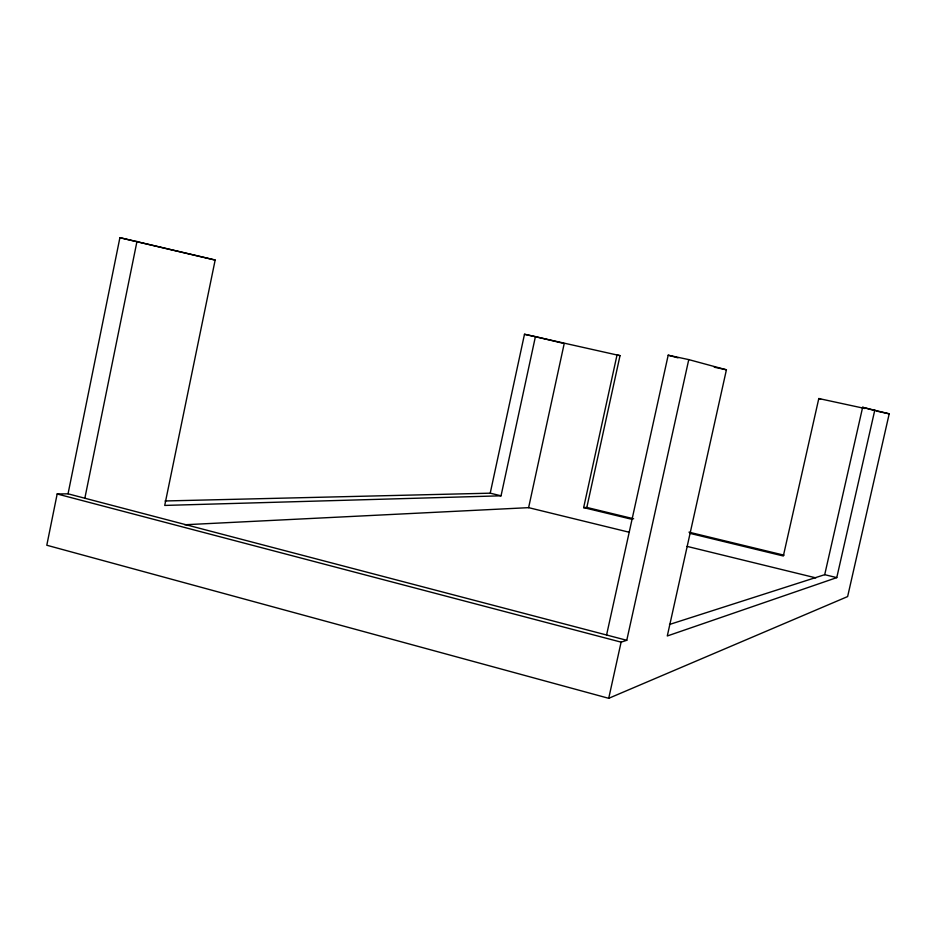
<?xml version="1.0" encoding="UTF-8"?>
<svg xmlns="http://www.w3.org/2000/svg" width="936" height="936" viewBox="0 0 936 936"><rect width="100%" height="100%" fill="white"/><g stroke="black" fill="none" stroke-linecap="round" stroke-linejoin="round"><path stroke-width="1.4" d="M606.575 635.006L668.187 355.2L688.767 359.611L626.769 640.294L68.047 493.822L57.166 493.974L46.8 545.243L608.716 698.314L847.63 596.571L889.2 413.829L862.641 407.3L824.71 574.681L669.486 624.476M68.047 493.822L119.902 237.685L215.163 260.044L164.724 505.428L501.041 495.811L535.415 336.632L524.488 334.269L490.218 493.178L165.064 500.971M84.848 498.221L136.995 241.348M184.755 524.757L528.618 507.651L564.221 343.524L535.415 336.632M583.654 507.616L617.035 354.931L620.018 355.657L586.825 507.441L583.654 507.616L631.8 519.281M608.716 698.314L621.106 642.143L626.769 640.294M688.767 359.611L726.418 369.802L667.286 635.977L836.772 577.617L874.832 409.945M864.958 408.505L818.801 398.537L783.338 555.996L689.867 533.345M215.163 260.044L119.902 237.685M714.25 367.181L726.418 369.802M620.018 355.657L524.488 334.269M876.353 411.044L889.2 413.829M586.825 507.441L633.637 518.778M688.954 532.163L783.982 555.177M490.218 493.178L501.041 495.811M824.71 574.681L836.772 577.617M528.618 507.651L629.074 532.21M687.082 546.39L815.841 577.875M818.801 398.537L820.661 399.017M57.166 493.974L621.106 642.143M668.187 355.2L678.015 357.833M862.641 407.3L874.797 410.565"/></g></svg>
